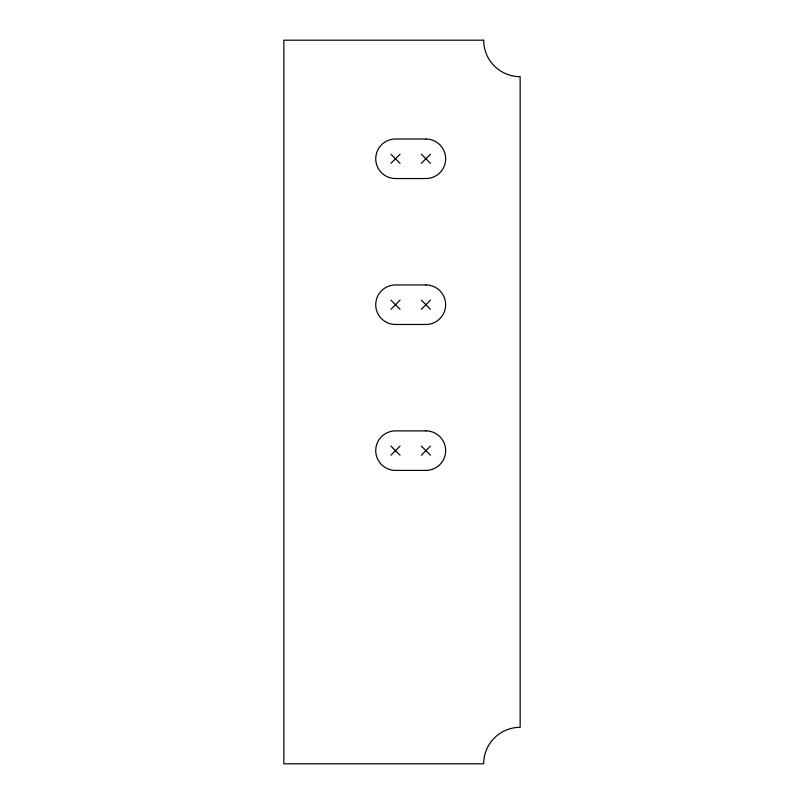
<?xml version="1.0" encoding="UTF-8"?>
<svg xmlns="http://www.w3.org/2000/svg" width="804" height="804" viewBox="0 0 804 804"><rect width="100%" height="100%" fill="white"/><g stroke="black" fill="none" stroke-linecap="round" stroke-linejoin="round"><path stroke-width="1.21" d="M390.935 163.333L400.05 154.217M421.336 163.333L430.462 154.217M390.935 309.269L400.05 300.153M421.336 309.269L430.462 300.153M390.935 455.205L400.05 446.089M421.336 455.205L430.462 446.089M421.336 154.217L430.462 163.333M390.935 154.217L400.05 163.333M421.336 300.153L430.462 309.269M390.935 300.153L400.05 309.269M421.336 446.089L430.462 455.205M390.935 446.089L400.05 455.205M483.666 40.2L283.852 40.2L283.852 763.8L483.666 763.8A36.481 36.481 0 0 1 520.148 727.318L520.148 76.681A36.481 36.481 0 0 1 483.666 40.2M425.899 139.012L395.498 139.012A19.758 19.758 0 0 0 375.729 158.77A19.758 19.758 0 0 0 395.498 178.538L425.899 178.538A19.758 19.758 0 0 0 445.657 158.77A19.758 19.758 0 0 0 425.899 139.012M425.899 284.948L395.498 284.948A19.758 19.758 0 0 0 375.729 304.706A19.758 19.758 0 0 0 395.498 324.474L425.899 324.474A19.758 19.758 0 0 0 445.657 304.706A19.758 19.758 0 0 0 425.899 284.948M425.899 430.884L395.498 430.884A19.758 19.758 0 0 0 375.729 450.642A19.758 19.758 0 0 0 395.498 470.41L425.899 470.41A19.758 19.758 0 0 0 445.657 450.642A19.758 19.758 0 0 0 425.899 430.884"/></g></svg>
